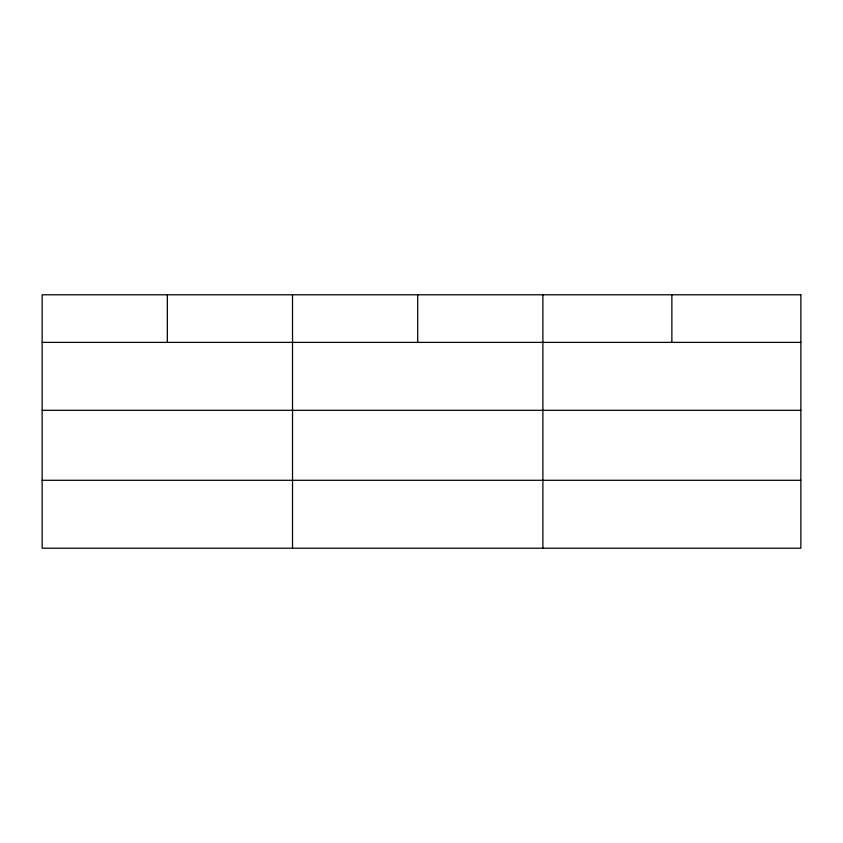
<?xml version="1.0" encoding="UTF-8"?>
<svg xmlns="http://www.w3.org/2000/svg" width="843" height="843" viewBox="0 0 843 843"><rect width="100%" height="100%" fill="white"/><g stroke="black" fill="none" stroke-linecap="round" stroke-linejoin="round"><path stroke-width="1.26" d="M42.15 342.384L800.85 342.384M42.15 410.309L800.85 410.309M42.15 480.289L800.85 480.289M671.871 294.787L671.871 342.384M542.892 294.787L542.892 548.213M417.706 294.787L417.706 342.384M292.521 294.787L292.521 548.213M167.335 294.787L167.335 342.384M800.85 294.787L42.15 294.787L42.15 548.213L800.85 548.213L800.85 294.787"/></g></svg>
